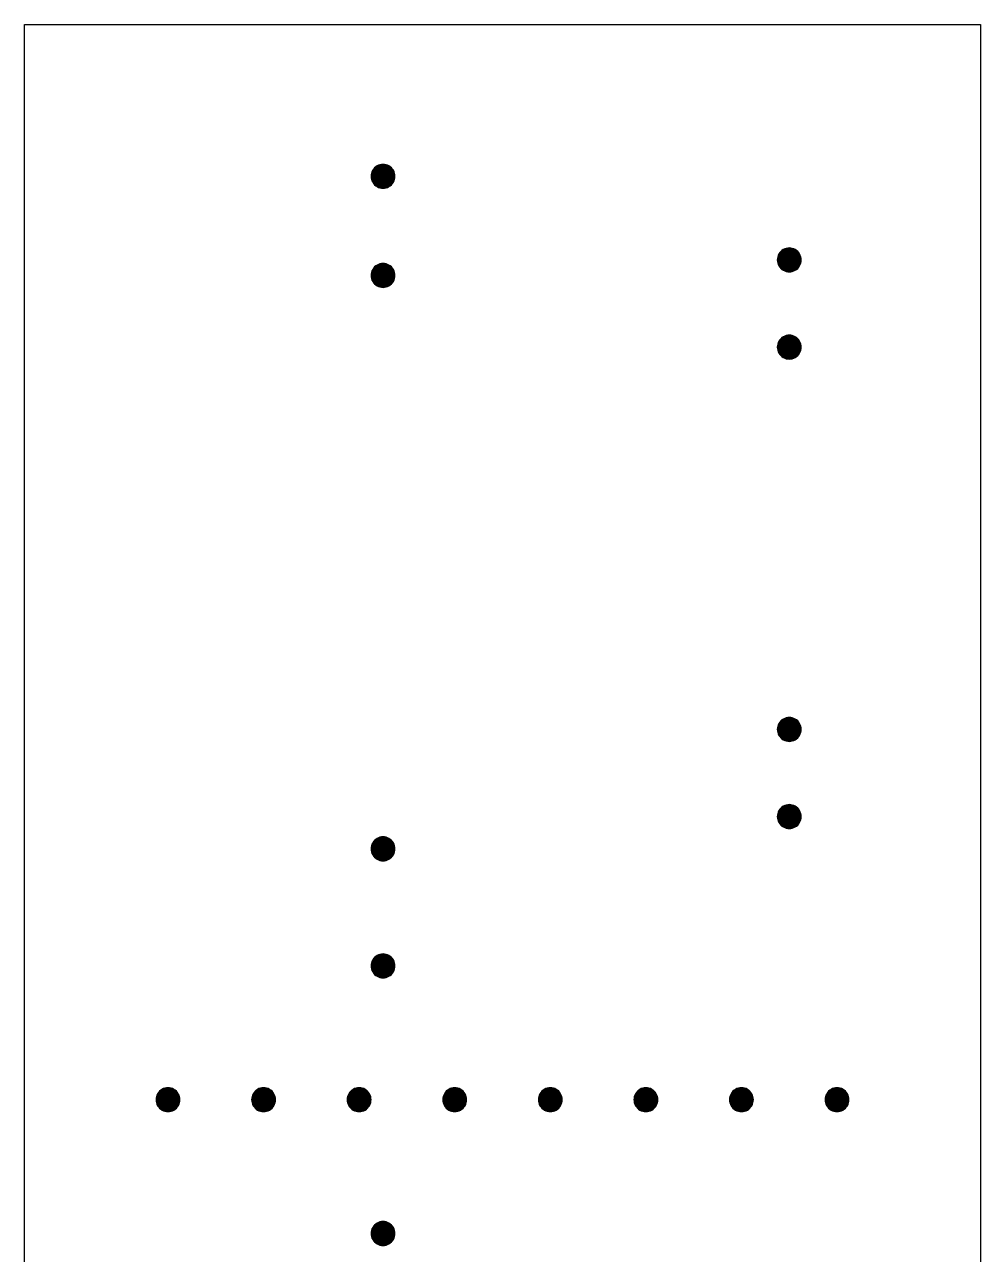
# Model space of a CAD drawing. Extents: x -2 to 177, y -6 to 16.
# Drawn here: x 58 to 62, y 10.35 to 15.5 of the extents above; entities that cross this region are included whole.
import ezdxf

# ---------------------------------------------------------------- set-up
doc = ezdxf.new("R2010")
doc.units = 0
doc.layers.add('Outline', color=1, linetype='continuous')
doc.layers.add('V2', color=103, linetype='continuous')

msp = doc.modelspace()

# ---------------------------------------------------------------- linework, layer by layer
at = {"layer": 'Outline'}
msp.add_lwpolyline([(62, 15.5), (62, 6.5), (58, 6.5), (58, 15.5)], close=True, dxfattribs=at)
at = {"layer": 'V2'}
for points in [[(59.55, 14.865), (59.5496, 14.8715), (59.5483, 14.8779), (59.5462, 14.8841), (59.5433, 14.89), (59.5397, 14.8954), (59.5354, 14.9004), (59.5304, 14.9047), (59.525, 14.9083), (59.5191, 14.9112), (59.5129, 14.9133), (59.5065, 14.9146), (59.5, 14.915), (59.4935, 14.9146), (59.4871, 14.9133), (59.4809, 14.9112), (59.475, 14.9083), (59.4696, 14.9047), (59.4646, 14.9004), (59.4603, 14.8954), (59.4567, 14.89), (59.4538, 14.8841), (59.4517, 14.8779), (59.4504, 14.8715), (59.45, 14.865), (59.4504, 14.8585), (59.4517, 14.8521), (59.4538, 14.8459), (59.4567, 14.84), (59.4603, 14.8346), (59.4646, 14.8296), (59.4696, 14.8253), (59.475, 14.8217), (59.4809, 14.8188), (59.4871, 14.8167), (59.4935, 14.8154), (59.5, 14.815), (59.5065, 14.8154), (59.5129, 14.8167), (59.5191, 14.8188), (59.525, 14.8217), (59.5304, 14.8253), (59.5354, 14.8296), (59.5397, 14.8346), (59.5433, 14.84), (59.5462, 14.8459), (59.5483, 14.8521), (59.5496, 14.8585), (59.55, 14.865)], [(61.25, 14.515), (61.2496, 14.5215), (61.2483, 14.5279), (61.2462, 14.5341), (61.2433, 14.54), (61.2397, 14.5454), (61.2354, 14.5504), (61.2304, 14.5547), (61.225, 14.5583), (61.2191, 14.5612), (61.2129, 14.5633), (61.2065, 14.5646), (61.2, 14.565), (61.1935, 14.5646), (61.1871, 14.5633), (61.1809, 14.5612), (61.175, 14.5583), (61.1696, 14.5547), (61.1646, 14.5504), (61.1603, 14.5454), (61.1567, 14.54), (61.1538, 14.5341), (61.1517, 14.5279), (61.1504, 14.5215), (61.15, 14.515), (61.1504, 14.5085), (61.1517, 14.5021), (61.1538, 14.4959), (61.1567, 14.49), (61.1603, 14.4846), (61.1646, 14.4796), (61.1696, 14.4753), (61.175, 14.4717), (61.1809, 14.4688), (61.1871, 14.4667), (61.1935, 14.4654), (61.2, 14.465), (61.2065, 14.4654), (61.2129, 14.4667), (61.2191, 14.4688), (61.225, 14.4717), (61.2304, 14.4753), (61.2354, 14.4796), (61.2397, 14.4846), (61.2433, 14.49), (61.2462, 14.4959), (61.2483, 14.5021), (61.2496, 14.5085), (61.25, 14.515)], [(59.55, 14.45), (59.5496, 14.4565), (59.5483, 14.4629), (59.5462, 14.4691), (59.5433, 14.475), (59.5397, 14.4804), (59.5354, 14.4854), (59.5304, 14.4897), (59.525, 14.4933), (59.5191, 14.4962), (59.5129, 14.4983), (59.5065, 14.4996), (59.5, 14.5), (59.4935, 14.4996), (59.4871, 14.4983), (59.4809, 14.4962), (59.475, 14.4933), (59.4696, 14.4897), (59.4646, 14.4854), (59.4603, 14.4804), (59.4567, 14.475), (59.4538, 14.4691), (59.4517, 14.4629), (59.4504, 14.4565), (59.45, 14.45), (59.4504, 14.4435), (59.4517, 14.4371), (59.4538, 14.4309), (59.4567, 14.425), (59.4603, 14.4196), (59.4646, 14.4146), (59.4696, 14.4103), (59.475, 14.4067), (59.4809, 14.4038), (59.4871, 14.4017), (59.4935, 14.4004), (59.5, 14.4), (59.5065, 14.4004), (59.5129, 14.4017), (59.5191, 14.4038), (59.525, 14.4067), (59.5304, 14.4103), (59.5354, 14.4146), (59.5397, 14.4196), (59.5433, 14.425), (59.5462, 14.4309), (59.5483, 14.4371), (59.5496, 14.4435), (59.55, 14.45)], [(61.25, 14.15), (61.2496, 14.1565), (61.2483, 14.1629), (61.2462, 14.1691), (61.2433, 14.175), (61.2397, 14.1804), (61.2354, 14.1854), (61.2304, 14.1897), (61.225, 14.1933), (61.2191, 14.1962), (61.2129, 14.1983), (61.2065, 14.1996), (61.2, 14.2), (61.1935, 14.1996), (61.1871, 14.1983), (61.1809, 14.1962), (61.175, 14.1933), (61.1696, 14.1897), (61.1646, 14.1854), (61.1603, 14.1804), (61.1567, 14.175), (61.1538, 14.1691), (61.1517, 14.1629), (61.1504, 14.1565), (61.15, 14.15), (61.1504, 14.1435), (61.1517, 14.1371), (61.1538, 14.1309), (61.1567, 14.125), (61.1603, 14.1196), (61.1646, 14.1146), (61.1696, 14.1103), (61.175, 14.1067), (61.1809, 14.1038), (61.1871, 14.1017), (61.1935, 14.1004), (61.2, 14.1), (61.2065, 14.1004), (61.2129, 14.1017), (61.2191, 14.1038), (61.225, 14.1067), (61.2304, 14.1103), (61.2354, 14.1146), (61.2397, 14.1196), (61.2433, 14.125), (61.2462, 14.1309), (61.2483, 14.1371), (61.2496, 14.1435), (61.25, 14.15)], [(61.25, 12.55), (61.2496, 12.5565), (61.2483, 12.5629), (61.2462, 12.5691), (61.2433, 12.575), (61.2397, 12.5804), (61.2354, 12.5854), (61.2304, 12.5897), (61.225, 12.5933), (61.2191, 12.5962), (61.2129, 12.5983), (61.2065, 12.5996), (61.2, 12.6), (61.1935, 12.5996), (61.1871, 12.5983), (61.1809, 12.5962), (61.175, 12.5933), (61.1696, 12.5897), (61.1646, 12.5854), (61.1603, 12.5804), (61.1567, 12.575), (61.1538, 12.5691), (61.1517, 12.5629), (61.1504, 12.5565), (61.15, 12.55), (61.1504, 12.5435), (61.1517, 12.5371), (61.1538, 12.5309), (61.1567, 12.525), (61.1603, 12.5196), (61.1646, 12.5146), (61.1696, 12.5103), (61.175, 12.5067), (61.1809, 12.5038), (61.1871, 12.5017), (61.1935, 12.5004), (61.2, 12.5), (61.2065, 12.5004), (61.2129, 12.5017), (61.2191, 12.5038), (61.225, 12.5067), (61.2304, 12.5103), (61.2354, 12.5146), (61.2397, 12.5196), (61.2433, 12.525), (61.2462, 12.5309), (61.2483, 12.5371), (61.2496, 12.5435), (61.25, 12.55)], [(61.25, 12.185), (61.2496, 12.1915), (61.2483, 12.1979), (61.2462, 12.2041), (61.2433, 12.21), (61.2397, 12.2154), (61.2354, 12.2204), (61.2304, 12.2247), (61.225, 12.2283), (61.2191, 12.2312), (61.2129, 12.2333), (61.2065, 12.2346), (61.2, 12.235), (61.1935, 12.2346), (61.1871, 12.2333), (61.1809, 12.2312), (61.175, 12.2283), (61.1696, 12.2247), (61.1646, 12.2204), (61.1603, 12.2154), (61.1567, 12.21), (61.1538, 12.2041), (61.1517, 12.1979), (61.1504, 12.1915), (61.15, 12.185), (61.1504, 12.1785), (61.1517, 12.1721), (61.1538, 12.1659), (61.1567, 12.16), (61.1603, 12.1546), (61.1646, 12.1496), (61.1696, 12.1453), (61.175, 12.1417), (61.1809, 12.1388), (61.1871, 12.1367), (61.1935, 12.1354), (61.2, 12.135), (61.2065, 12.1354), (61.2129, 12.1367), (61.2191, 12.1388), (61.225, 12.1417), (61.2304, 12.1453), (61.2354, 12.1496), (61.2397, 12.1546), (61.2433, 12.16), (61.2462, 12.1659), (61.2483, 12.1721), (61.2496, 12.1785), (61.25, 12.185)], [(59.55, 12.05), (59.5496, 12.0565), (59.5483, 12.0629), (59.5462, 12.0691), (59.5433, 12.075), (59.5397, 12.0804), (59.5354, 12.0854), (59.5304, 12.0897), (59.525, 12.0933), (59.5191, 12.0962), (59.5129, 12.0983), (59.5065, 12.0996), (59.5, 12.1), (59.4935, 12.0996), (59.4871, 12.0983), (59.4809, 12.0962), (59.475, 12.0933), (59.4696, 12.0897), (59.4646, 12.0854), (59.4603, 12.0804), (59.4567, 12.075), (59.4538, 12.0691), (59.4517, 12.0629), (59.4504, 12.0565), (59.45, 12.05), (59.4504, 12.0435), (59.4517, 12.0371), (59.4538, 12.0309), (59.4567, 12.025), (59.4603, 12.0196), (59.4646, 12.0146), (59.4696, 12.0103), (59.475, 12.0067), (59.4809, 12.0038), (59.4871, 12.0017), (59.4935, 12.0004), (59.5, 12), (59.5065, 12.0004), (59.5129, 12.0017), (59.5191, 12.0038), (59.525, 12.0067), (59.5304, 12.0103), (59.5354, 12.0146), (59.5397, 12.0196), (59.5433, 12.025), (59.5462, 12.0309), (59.5483, 12.0371), (59.5496, 12.0435), (59.55, 12.05)], [(59.55, 11.56), (59.5496, 11.5665), (59.5483, 11.5729), (59.5462, 11.5791), (59.5433, 11.585), (59.5397, 11.5904), (59.5354, 11.5954), (59.5304, 11.5997), (59.525, 11.6033), (59.5191, 11.6062), (59.5129, 11.6083), (59.5065, 11.6096), (59.5, 11.61), (59.4935, 11.6096), (59.4871, 11.6083), (59.4809, 11.6062), (59.475, 11.6033), (59.4696, 11.5997), (59.4646, 11.5954), (59.4603, 11.5904), (59.4567, 11.585), (59.4538, 11.5791), (59.4517, 11.5729), (59.4504, 11.5665), (59.45, 11.56), (59.4504, 11.5535), (59.4517, 11.5471), (59.4538, 11.5409), (59.4567, 11.535), (59.4603, 11.5296), (59.4646, 11.5246), (59.4696, 11.5203), (59.475, 11.5167), (59.4809, 11.5138), (59.4871, 11.5117), (59.4935, 11.5104), (59.5, 11.51), (59.5065, 11.5104), (59.5129, 11.5117), (59.5191, 11.5138), (59.525, 11.5167), (59.5304, 11.5203), (59.5354, 11.5246), (59.5397, 11.5296), (59.5433, 11.535), (59.5462, 11.5409), (59.5483, 11.5471), (59.5496, 11.5535), (59.55, 11.56)], [(58.65, 11), (58.6496, 11.0065), (58.6483, 11.0129), (58.6462, 11.0191), (58.6433, 11.025), (58.6397, 11.0304), (58.6354, 11.0354), (58.6304, 11.0397), (58.625, 11.0433), (58.6191, 11.0462), (58.6129, 11.0483), (58.6065, 11.0496), (58.6, 11.05), (58.5935, 11.0496), (58.5871, 11.0483), (58.5809, 11.0462), (58.575, 11.0433), (58.5696, 11.0397), (58.5646, 11.0354), (58.5603, 11.0304), (58.5567, 11.025), (58.5538, 11.0191), (58.5517, 11.0129), (58.5504, 11.0065), (58.55, 11), (58.5504, 10.9935), (58.5517, 10.9871), (58.5538, 10.9809), (58.5567, 10.975), (58.5603, 10.9696), (58.5646, 10.9646), (58.5696, 10.9603), (58.575, 10.9567), (58.5809, 10.9538), (58.5871, 10.9517), (58.5935, 10.9504), (58.6, 10.95), (58.6065, 10.9504), (58.6129, 10.9517), (58.6191, 10.9538), (58.625, 10.9567), (58.6304, 10.9603), (58.6354, 10.9646), (58.6397, 10.9696), (58.6433, 10.975), (58.6462, 10.9809), (58.6483, 10.9871), (58.6496, 10.9935), (58.65, 11)], [(59.05, 11), (59.0496, 11.0065), (59.0483, 11.0129), (59.0462, 11.0191), (59.0433, 11.025), (59.0397, 11.0304), (59.0354, 11.0354), (59.0304, 11.0397), (59.025, 11.0433), (59.0191, 11.0462), (59.0129, 11.0483), (59.0065, 11.0496), (59, 11.05), (58.9935, 11.0496), (58.9871, 11.0483), (58.9809, 11.0462), (58.975, 11.0433), (58.9696, 11.0397), (58.9646, 11.0354), (58.9603, 11.0304), (58.9567, 11.025), (58.9538, 11.0191), (58.9517, 11.0129), (58.9504, 11.0065), (58.95, 11), (58.9504, 10.9935), (58.9517, 10.9871), (58.9538, 10.9809), (58.9567, 10.975), (58.9603, 10.9696), (58.9646, 10.9646), (58.9696, 10.9603), (58.975, 10.9567), (58.9809, 10.9538), (58.9871, 10.9517), (58.9935, 10.9504), (59, 10.95), (59.0065, 10.9504), (59.0129, 10.9517), (59.0191, 10.9538), (59.025, 10.9567), (59.0304, 10.9603), (59.0354, 10.9646), (59.0397, 10.9696), (59.0433, 10.975), (59.0462, 10.9809), (59.0483, 10.9871), (59.0496, 10.9935), (59.05, 11)], [(59.45, 11), (59.4496, 11.0065), (59.4483, 11.0129), (59.4462, 11.0191), (59.4433, 11.025), (59.4397, 11.0304), (59.4354, 11.0354), (59.4304, 11.0397), (59.425, 11.0433), (59.4191, 11.0462), (59.4129, 11.0483), (59.4065, 11.0496), (59.4, 11.05), (59.3935, 11.0496), (59.3871, 11.0483), (59.3809, 11.0462), (59.375, 11.0433), (59.3696, 11.0397), (59.3646, 11.0354), (59.3603, 11.0304), (59.3567, 11.025), (59.3538, 11.0191), (59.3517, 11.0129), (59.3504, 11.0065), (59.35, 11), (59.3504, 10.9935), (59.3517, 10.9871), (59.3538, 10.9809), (59.3567, 10.975), (59.3603, 10.9696), (59.3646, 10.9646), (59.3696, 10.9603), (59.375, 10.9567), (59.3809, 10.9538), (59.3871, 10.9517), (59.3935, 10.9504), (59.4, 10.95), (59.4065, 10.9504), (59.4129, 10.9517), (59.4191, 10.9538), (59.425, 10.9567), (59.4304, 10.9603), (59.4354, 10.9646), (59.4397, 10.9696), (59.4433, 10.975), (59.4462, 10.9809), (59.4483, 10.9871), (59.4496, 10.9935), (59.45, 11)], [(59.85, 11), (59.8496, 11.0065), (59.8483, 11.0129), (59.8462, 11.0191), (59.8433, 11.025), (59.8397, 11.0304), (59.8354, 11.0354), (59.8304, 11.0397), (59.825, 11.0433), (59.8191, 11.0462), (59.8129, 11.0483), (59.8065, 11.0496), (59.8, 11.05), (59.7935, 11.0496), (59.7871, 11.0483), (59.7809, 11.0462), (59.775, 11.0433), (59.7696, 11.0397), (59.7646, 11.0354), (59.7603, 11.0304), (59.7567, 11.025), (59.7538, 11.0191), (59.7517, 11.0129), (59.7504, 11.0065), (59.75, 11), (59.7504, 10.9935), (59.7517, 10.9871), (59.7538, 10.9809), (59.7567, 10.975), (59.7603, 10.9696), (59.7646, 10.9646), (59.7696, 10.9603), (59.775, 10.9567), (59.7809, 10.9538), (59.7871, 10.9517), (59.7935, 10.9504), (59.8, 10.95), (59.8065, 10.9504), (59.8129, 10.9517), (59.8191, 10.9538), (59.825, 10.9567), (59.8304, 10.9603), (59.8354, 10.9646), (59.8397, 10.9696), (59.8433, 10.975), (59.8462, 10.9809), (59.8483, 10.9871), (59.8496, 10.9935), (59.85, 11)], [(60.25, 11), (60.2496, 11.0065), (60.2483, 11.0129), (60.2462, 11.0191), (60.2433, 11.025), (60.2397, 11.0304), (60.2354, 11.0354), (60.2304, 11.0397), (60.225, 11.0433), (60.2191, 11.0462), (60.2129, 11.0483), (60.2065, 11.0496), (60.2, 11.05), (60.1935, 11.0496), (60.1871, 11.0483), (60.1809, 11.0462), (60.175, 11.0433), (60.1696, 11.0397), (60.1646, 11.0354), (60.1603, 11.0304), (60.1567, 11.025), (60.1538, 11.0191), (60.1517, 11.0129), (60.1504, 11.0065), (60.15, 11), (60.1504, 10.9935), (60.1517, 10.9871), (60.1538, 10.9809), (60.1567, 10.975), (60.1603, 10.9696), (60.1646, 10.9646), (60.1696, 10.9603), (60.175, 10.9567), (60.1809, 10.9538), (60.1871, 10.9517), (60.1935, 10.9504), (60.2, 10.95), (60.2065, 10.9504), (60.2129, 10.9517), (60.2191, 10.9538), (60.225, 10.9567), (60.2304, 10.9603), (60.2354, 10.9646), (60.2397, 10.9696), (60.2433, 10.975), (60.2462, 10.9809), (60.2483, 10.9871), (60.2496, 10.9935), (60.25, 11)], [(60.65, 11), (60.6496, 11.0065), (60.6483, 11.0129), (60.6462, 11.0191), (60.6433, 11.025), (60.6397, 11.0304), (60.6354, 11.0354), (60.6304, 11.0397), (60.625, 11.0433), (60.6191, 11.0462), (60.6129, 11.0483), (60.6065, 11.0496), (60.6, 11.05), (60.5935, 11.0496), (60.5871, 11.0483), (60.5809, 11.0462), (60.575, 11.0433), (60.5696, 11.0397), (60.5646, 11.0354), (60.5603, 11.0304), (60.5567, 11.025), (60.5538, 11.0191), (60.5517, 11.0129), (60.5504, 11.0065), (60.55, 11), (60.5504, 10.9935), (60.5517, 10.9871), (60.5538, 10.9809), (60.5567, 10.975), (60.5603, 10.9696), (60.5646, 10.9646), (60.5696, 10.9603), (60.575, 10.9567), (60.5809, 10.9538), (60.5871, 10.9517), (60.5935, 10.9504), (60.6, 10.95), (60.6065, 10.9504), (60.6129, 10.9517), (60.6191, 10.9538), (60.625, 10.9567), (60.6304, 10.9603), (60.6354, 10.9646), (60.6397, 10.9696), (60.6433, 10.975), (60.6462, 10.9809), (60.6483, 10.9871), (60.6496, 10.9935), (60.65, 11)], [(61.05, 11), (61.0496, 11.0065), (61.0483, 11.0129), (61.0462, 11.0191), (61.0433, 11.025), (61.0397, 11.0304), (61.0354, 11.0354), (61.0304, 11.0397), (61.025, 11.0433), (61.0191, 11.0462), (61.0129, 11.0483), (61.0065, 11.0496), (61, 11.05), (60.9935, 11.0496), (60.9871, 11.0483), (60.9809, 11.0462), (60.975, 11.0433), (60.9696, 11.0397), (60.9646, 11.0354), (60.9603, 11.0304), (60.9567, 11.025), (60.9538, 11.0191), (60.9517, 11.0129), (60.9504, 11.0065), (60.95, 11), (60.9504, 10.9935), (60.9517, 10.9871), (60.9538, 10.9809), (60.9567, 10.975), (60.9603, 10.9696), (60.9646, 10.9646), (60.9696, 10.9603), (60.975, 10.9567), (60.9809, 10.9538), (60.9871, 10.9517), (60.9935, 10.9504), (61, 10.95), (61.0065, 10.9504), (61.0129, 10.9517), (61.0191, 10.9538), (61.025, 10.9567), (61.0304, 10.9603), (61.0354, 10.9646), (61.0397, 10.9696), (61.0433, 10.975), (61.0462, 10.9809), (61.0483, 10.9871), (61.0496, 10.9935), (61.05, 11)], [(61.45, 11), (61.4496, 11.0065), (61.4483, 11.0129), (61.4462, 11.0191), (61.4433, 11.025), (61.4397, 11.0304), (61.4354, 11.0354), (61.4304, 11.0397), (61.425, 11.0433), (61.4191, 11.0462), (61.4129, 11.0483), (61.4065, 11.0496), (61.4, 11.05), (61.3935, 11.0496), (61.3871, 11.0483), (61.3809, 11.0462), (61.375, 11.0433), (61.3696, 11.0397), (61.3646, 11.0354), (61.3603, 11.0304), (61.3567, 11.025), (61.3538, 11.0191), (61.3517, 11.0129), (61.3504, 11.0065), (61.35, 11), (61.3504, 10.9935), (61.3517, 10.9871), (61.3538, 10.9809), (61.3567, 10.975), (61.3603, 10.9696), (61.3646, 10.9646), (61.3696, 10.9603), (61.375, 10.9567), (61.3809, 10.9538), (61.3871, 10.9517), (61.3935, 10.9504), (61.4, 10.95), (61.4065, 10.9504), (61.4129, 10.9517), (61.4191, 10.9538), (61.425, 10.9567), (61.4304, 10.9603), (61.4354, 10.9646), (61.4397, 10.9696), (61.4433, 10.975), (61.4462, 10.9809), (61.4483, 10.9871), (61.4496, 10.9935), (61.45, 11)], [(59.55, 10.44), (59.5496, 10.4465), (59.5483, 10.4529), (59.5462, 10.4591), (59.5433, 10.465), (59.5397, 10.4704), (59.5354, 10.4754), (59.5304, 10.4797), (59.525, 10.4833), (59.5191, 10.4862), (59.5129, 10.4883), (59.5065, 10.4896), (59.5, 10.49), (59.4935, 10.4896), (59.4871, 10.4883), (59.4809, 10.4862), (59.475, 10.4833), (59.4696, 10.4797), (59.4646, 10.4754), (59.4603, 10.4704), (59.4567, 10.465), (59.4538, 10.4591), (59.4517, 10.4529), (59.4504, 10.4465), (59.45, 10.44), (59.4504, 10.4335), (59.4517, 10.4271), (59.4538, 10.4209), (59.4567, 10.415), (59.4603, 10.4096), (59.4646, 10.4046), (59.4696, 10.4003), (59.475, 10.3967), (59.4809, 10.3938), (59.4871, 10.3917), (59.4935, 10.3904), (59.5, 10.39), (59.5065, 10.3904), (59.5129, 10.3917), (59.5191, 10.3938), (59.525, 10.3967), (59.5304, 10.4003), (59.5354, 10.4046), (59.5397, 10.4096), (59.5433, 10.415), (59.5462, 10.4209), (59.5483, 10.4271), (59.5496, 10.4335), (59.55, 10.44)]]:
    msp.add_lwpolyline(points, close=True, dxfattribs=at)
for points in [[(59.4538, 14.8841), (59.45, 14.865), (59.5, 14.865)], [(59.4646, 14.9004), (59.4538, 14.8841), (59.5, 14.865)], [(59.4809, 14.9112), (59.4646, 14.9004), (59.5, 14.865)], [(59.5, 14.915), (59.4809, 14.9112), (59.5, 14.865)], [(59.5191, 14.9112), (59.5, 14.915), (59.5, 14.865)], [(59.5354, 14.9004), (59.5191, 14.9112), (59.5, 14.865)], [(59.5462, 14.8841), (59.5354, 14.9004), (59.5, 14.865)], [(59.55, 14.865), (59.5462, 14.8841), (59.5, 14.865)], [(59.45, 14.865), (59.4538, 14.8459), (59.5, 14.865)], [(59.4538, 14.8459), (59.4646, 14.8296), (59.5, 14.865)], [(59.4646, 14.8296), (59.4809, 14.8188), (59.5, 14.865)], [(59.4809, 14.8188), (59.5, 14.815), (59.5, 14.865)], [(59.5, 14.815), (59.5191, 14.8188), (59.5, 14.865)], [(59.5191, 14.8188), (59.5354, 14.8296), (59.5, 14.865)], [(59.5354, 14.8296), (59.5462, 14.8459), (59.5, 14.865)], [(59.5462, 14.8459), (59.55, 14.865), (59.5, 14.865)], [(61.1538, 14.5341), (61.15, 14.515), (61.2, 14.515)], [(61.1646, 14.5504), (61.1538, 14.5341), (61.2, 14.515)], [(61.1809, 14.5612), (61.1646, 14.5504), (61.2, 14.515)], [(61.2, 14.565), (61.1809, 14.5612), (61.2, 14.515)], [(61.2191, 14.5612), (61.2, 14.565), (61.2, 14.515)], [(61.2354, 14.5504), (61.2191, 14.5612), (61.2, 14.515)], [(61.2462, 14.5341), (61.2354, 14.5504), (61.2, 14.515)], [(61.25, 14.515), (61.2462, 14.5341), (61.2, 14.515)], [(59.4538, 14.4691), (59.45, 14.45), (59.5, 14.45)], [(59.4646, 14.4854), (59.4538, 14.4691), (59.5, 14.45)], [(59.4809, 14.4962), (59.4646, 14.4854), (59.5, 14.45)], [(59.5, 14.5), (59.4809, 14.4962), (59.5, 14.45)], [(59.5191, 14.4962), (59.5, 14.5), (59.5, 14.45)], [(59.5354, 14.4854), (59.5191, 14.4962), (59.5, 14.45)], [(59.5462, 14.4691), (59.5354, 14.4854), (59.5, 14.45)], [(59.55, 14.45), (59.5462, 14.4691), (59.5, 14.45)], [(61.15, 14.515), (61.1538, 14.4959), (61.2, 14.515)], [(61.1538, 14.4959), (61.1646, 14.4796), (61.2, 14.515)], [(61.1646, 14.4796), (61.1809, 14.4688), (61.2, 14.515)], [(61.1809, 14.4688), (61.2, 14.465), (61.2, 14.515)], [(61.2, 14.465), (61.2191, 14.4688), (61.2, 14.515)], [(61.2191, 14.4688), (61.2354, 14.4796), (61.2, 14.515)], [(61.2354, 14.4796), (61.2462, 14.4959), (61.2, 14.515)], [(61.2462, 14.4959), (61.25, 14.515), (61.2, 14.515)], [(59.45, 14.45), (59.4538, 14.4309), (59.5, 14.45)], [(59.4538, 14.4309), (59.4646, 14.4146), (59.5, 14.45)], [(59.4646, 14.4146), (59.4809, 14.4038), (59.5, 14.45)], [(59.4809, 14.4038), (59.5, 14.4), (59.5, 14.45)], [(59.5, 14.4), (59.5191, 14.4038), (59.5, 14.45)], [(59.5191, 14.4038), (59.5354, 14.4146), (59.5, 14.45)], [(59.5354, 14.4146), (59.5462, 14.4309), (59.5, 14.45)], [(59.5462, 14.4309), (59.55, 14.45), (59.5, 14.45)], [(61.1538, 14.1691), (61.15, 14.15), (61.2, 14.15)], [(61.1646, 14.1854), (61.1538, 14.1691), (61.2, 14.15)], [(61.1809, 14.1962), (61.1646, 14.1854), (61.2, 14.15)], [(61.2, 14.2), (61.1809, 14.1962), (61.2, 14.15)], [(61.2191, 14.1962), (61.2, 14.2), (61.2, 14.15)], [(61.2354, 14.1854), (61.2191, 14.1962), (61.2, 14.15)], [(61.2462, 14.1691), (61.2354, 14.1854), (61.2, 14.15)], [(61.25, 14.15), (61.2462, 14.1691), (61.2, 14.15)], [(61.15, 14.15), (61.1538, 14.1309), (61.2, 14.15)], [(61.1538, 14.1309), (61.1646, 14.1146), (61.2, 14.15)], [(61.1646, 14.1146), (61.1809, 14.1038), (61.2, 14.15)], [(61.1809, 14.1038), (61.2, 14.1), (61.2, 14.15)], [(61.2, 14.1), (61.2191, 14.1038), (61.2, 14.15)], [(61.2191, 14.1038), (61.2354, 14.1146), (61.2, 14.15)], [(61.2354, 14.1146), (61.2462, 14.1309), (61.2, 14.15)], [(61.2462, 14.1309), (61.25, 14.15), (61.2, 14.15)], [(61.1538, 12.5691), (61.15, 12.55), (61.2, 12.55)], [(61.1646, 12.5854), (61.1538, 12.5691), (61.2, 12.55)], [(61.1809, 12.5962), (61.1646, 12.5854), (61.2, 12.55)], [(61.2, 12.6), (61.1809, 12.5962), (61.2, 12.55)], [(61.2191, 12.5962), (61.2, 12.6), (61.2, 12.55)], [(61.2354, 12.5854), (61.2191, 12.5962), (61.2, 12.55)], [(61.2462, 12.5691), (61.2354, 12.5854), (61.2, 12.55)], [(61.25, 12.55), (61.2462, 12.5691), (61.2, 12.55)], [(61.15, 12.55), (61.1538, 12.5309), (61.2, 12.55)], [(61.1538, 12.5309), (61.1646, 12.5146), (61.2, 12.55)], [(61.1646, 12.5146), (61.1809, 12.5038), (61.2, 12.55)], [(61.1809, 12.5038), (61.2, 12.5), (61.2, 12.55)], [(61.2, 12.5), (61.2191, 12.5038), (61.2, 12.55)], [(61.2191, 12.5038), (61.2354, 12.5146), (61.2, 12.55)], [(61.2354, 12.5146), (61.2462, 12.5309), (61.2, 12.55)], [(61.2462, 12.5309), (61.25, 12.55), (61.2, 12.55)], [(61.1538, 12.2041), (61.15, 12.185), (61.2, 12.185)], [(61.1646, 12.2204), (61.1538, 12.2041), (61.2, 12.185)], [(61.1809, 12.2312), (61.1646, 12.2204), (61.2, 12.185)], [(61.2, 12.235), (61.1809, 12.2312), (61.2, 12.185)], [(61.2191, 12.2312), (61.2, 12.235), (61.2, 12.185)], [(61.2354, 12.2204), (61.2191, 12.2312), (61.2, 12.185)], [(61.2462, 12.2041), (61.2354, 12.2204), (61.2, 12.185)], [(61.25, 12.185), (61.2462, 12.2041), (61.2, 12.185)], [(61.15, 12.185), (61.1538, 12.1659), (61.2, 12.185)], [(61.1538, 12.1659), (61.1646, 12.1496), (61.2, 12.185)], [(61.1646, 12.1496), (61.1809, 12.1388), (61.2, 12.185)], [(61.1809, 12.1388), (61.2, 12.135), (61.2, 12.185)], [(61.2, 12.135), (61.2191, 12.1388), (61.2, 12.185)], [(61.2191, 12.1388), (61.2354, 12.1496), (61.2, 12.185)], [(61.2354, 12.1496), (61.2462, 12.1659), (61.2, 12.185)], [(61.2462, 12.1659), (61.25, 12.185), (61.2, 12.185)], [(59.5, 12.1), (59.4809, 12.0962), (59.5, 12.05)], [(59.5191, 12.0962), (59.5, 12.1), (59.5, 12.05)], [(59.4538, 12.0691), (59.45, 12.05), (59.5, 12.05)], [(59.45, 12.05), (59.4538, 12.0309), (59.5, 12.05)], [(59.4646, 12.0854), (59.4538, 12.0691), (59.5, 12.05)], [(59.4538, 12.0309), (59.4646, 12.0146), (59.5, 12.05)], [(59.4809, 12.0962), (59.4646, 12.0854), (59.5, 12.05)], [(59.4646, 12.0146), (59.4809, 12.0038), (59.5, 12.05)], [(59.4809, 12.0038), (59.5, 12), (59.5, 12.05)], [(59.5354, 12.0854), (59.5191, 12.0962), (59.5, 12.05)], [(59.5462, 12.0691), (59.5354, 12.0854), (59.5, 12.05)], [(59.55, 12.05), (59.5462, 12.0691), (59.5, 12.05)], [(59.5, 12), (59.5191, 12.0038), (59.5, 12.05)], [(59.5191, 12.0038), (59.5354, 12.0146), (59.5, 12.05)], [(59.5354, 12.0146), (59.5462, 12.0309), (59.5, 12.05)], [(59.5462, 12.0309), (59.55, 12.05), (59.5, 12.05)], [(59.4646, 11.5954), (59.4538, 11.5791), (59.5, 11.56)], [(59.4809, 11.6062), (59.4646, 11.5954), (59.5, 11.56)], [(59.5, 11.61), (59.4809, 11.6062), (59.5, 11.56)], [(59.5191, 11.6062), (59.5, 11.61), (59.5, 11.56)], [(59.5354, 11.5954), (59.5191, 11.6062), (59.5, 11.56)], [(59.5462, 11.5791), (59.5354, 11.5954), (59.5, 11.56)], [(59.4538, 11.5791), (59.45, 11.56), (59.5, 11.56)], [(59.45, 11.56), (59.4538, 11.5409), (59.5, 11.56)], [(59.4538, 11.5409), (59.4646, 11.5246), (59.5, 11.56)], [(59.4646, 11.5246), (59.4809, 11.5138), (59.5, 11.56)], [(59.4809, 11.5138), (59.5, 11.51), (59.5, 11.56)], [(59.55, 11.56), (59.5462, 11.5791), (59.5, 11.56)], [(59.5, 11.51), (59.5191, 11.5138), (59.5, 11.56)], [(59.5191, 11.5138), (59.5354, 11.5246), (59.5, 11.56)], [(59.5354, 11.5246), (59.5462, 11.5409), (59.5, 11.56)], [(59.5462, 11.5409), (59.55, 11.56), (59.5, 11.56)], [(58.5538, 11.0191), (58.55, 11), (58.6, 11)], [(58.5646, 11.0354), (58.5538, 11.0191), (58.6, 11)], [(58.5809, 11.0462), (58.5646, 11.0354), (58.6, 11)], [(58.6, 11.05), (58.5809, 11.0462), (58.6, 11)], [(58.6191, 11.0462), (58.6, 11.05), (58.6, 11)], [(58.6354, 11.0354), (58.6191, 11.0462), (58.6, 11)], [(58.6462, 11.0191), (58.6354, 11.0354), (58.6, 11)], [(58.65, 11), (58.6462, 11.0191), (58.6, 11)], [(58.9538, 11.0191), (58.95, 11), (59, 11)], [(58.9646, 11.0354), (58.9538, 11.0191), (59, 11)], [(58.9809, 11.0462), (58.9646, 11.0354), (59, 11)], [(59, 11.05), (58.9809, 11.0462), (59, 11)], [(59.0191, 11.0462), (59, 11.05), (59, 11)], [(59.0354, 11.0354), (59.0191, 11.0462), (59, 11)], [(59.0462, 11.0191), (59.0354, 11.0354), (59, 11)], [(59.05, 11), (59.0462, 11.0191), (59, 11)], [(59.3538, 11.0191), (59.35, 11), (59.4, 11)], [(59.3646, 11.0354), (59.3538, 11.0191), (59.4, 11)], [(59.3809, 11.0462), (59.3646, 11.0354), (59.4, 11)], [(59.4, 11.05), (59.3809, 11.0462), (59.4, 11)], [(59.4191, 11.0462), (59.4, 11.05), (59.4, 11)], [(59.4354, 11.0354), (59.4191, 11.0462), (59.4, 11)], [(59.4462, 11.0191), (59.4354, 11.0354), (59.4, 11)], [(59.45, 11), (59.4462, 11.0191), (59.4, 11)], [(59.7538, 11.0191), (59.75, 11), (59.8, 11)], [(59.7646, 11.0354), (59.7538, 11.0191), (59.8, 11)], [(59.7809, 11.0462), (59.7646, 11.0354), (59.8, 11)], [(59.8, 11.05), (59.7809, 11.0462), (59.8, 11)], [(59.8191, 11.0462), (59.8, 11.05), (59.8, 11)], [(59.8354, 11.0354), (59.8191, 11.0462), (59.8, 11)], [(59.8462, 11.0191), (59.8354, 11.0354), (59.8, 11)], [(59.85, 11), (59.8462, 11.0191), (59.8, 11)], [(60.1538, 11.0191), (60.15, 11), (60.2, 11)], [(60.1646, 11.0354), (60.1538, 11.0191), (60.2, 11)], [(60.1809, 11.0462), (60.1646, 11.0354), (60.2, 11)], [(60.2, 11.05), (60.1809, 11.0462), (60.2, 11)], [(60.2191, 11.0462), (60.2, 11.05), (60.2, 11)], [(60.2354, 11.0354), (60.2191, 11.0462), (60.2, 11)], [(60.2462, 11.0191), (60.2354, 11.0354), (60.2, 11)], [(60.25, 11), (60.2462, 11.0191), (60.2, 11)], [(60.5538, 11.0191), (60.55, 11), (60.6, 11)], [(60.5646, 11.0354), (60.5538, 11.0191), (60.6, 11)], [(60.5809, 11.0462), (60.5646, 11.0354), (60.6, 11)], [(60.6, 11.05), (60.5809, 11.0462), (60.6, 11)], [(60.6191, 11.0462), (60.6, 11.05), (60.6, 11)], [(60.6354, 11.0354), (60.6191, 11.0462), (60.6, 11)], [(60.6462, 11.0191), (60.6354, 11.0354), (60.6, 11)], [(60.65, 11), (60.6462, 11.0191), (60.6, 11)], [(60.9538, 11.0191), (60.95, 11), (61, 11)], [(60.9646, 11.0354), (60.9538, 11.0191), (61, 11)], [(60.9809, 11.0462), (60.9646, 11.0354), (61, 11)], [(61, 11.05), (60.9809, 11.0462), (61, 11)], [(61.0191, 11.0462), (61, 11.05), (61, 11)], [(61.0354, 11.0354), (61.0191, 11.0462), (61, 11)], [(61.0462, 11.0191), (61.0354, 11.0354), (61, 11)], [(61.05, 11), (61.0462, 11.0191), (61, 11)], [(61.3538, 11.0191), (61.35, 11), (61.4, 11)], [(61.3646, 11.0354), (61.3538, 11.0191), (61.4, 11)], [(61.3809, 11.0462), (61.3646, 11.0354), (61.4, 11)], [(61.4, 11.05), (61.3809, 11.0462), (61.4, 11)], [(61.4191, 11.0462), (61.4, 11.05), (61.4, 11)], [(61.4354, 11.0354), (61.4191, 11.0462), (61.4, 11)], [(61.4462, 11.0191), (61.4354, 11.0354), (61.4, 11)], [(61.45, 11), (61.4462, 11.0191), (61.4, 11)], [(58.55, 11), (58.5538, 10.9809), (58.6, 11)], [(58.5538, 10.9809), (58.5646, 10.9646), (58.6, 11)], [(58.5646, 10.9646), (58.5809, 10.9538), (58.6, 11)], [(58.5809, 10.9538), (58.6, 10.95), (58.6, 11)], [(58.6, 10.95), (58.6191, 10.9538), (58.6, 11)], [(58.6191, 10.9538), (58.6354, 10.9646), (58.6, 11)], [(58.6354, 10.9646), (58.6462, 10.9809), (58.6, 11)], [(58.6462, 10.9809), (58.65, 11), (58.6, 11)], [(58.95, 11), (58.9538, 10.9809), (59, 11)], [(58.9538, 10.9809), (58.9646, 10.9646), (59, 11)], [(58.9646, 10.9646), (58.9809, 10.9538), (59, 11)], [(58.9809, 10.9538), (59, 10.95), (59, 11)], [(59, 10.95), (59.0191, 10.9538), (59, 11)], [(59.0191, 10.9538), (59.0354, 10.9646), (59, 11)], [(59.0354, 10.9646), (59.0462, 10.9809), (59, 11)], [(59.0462, 10.9809), (59.05, 11), (59, 11)], [(59.35, 11), (59.3538, 10.9809), (59.4, 11)], [(59.3538, 10.9809), (59.3646, 10.9646), (59.4, 11)], [(59.3646, 10.9646), (59.3809, 10.9538), (59.4, 11)], [(59.3809, 10.9538), (59.4, 10.95), (59.4, 11)], [(59.4, 10.95), (59.4191, 10.9538), (59.4, 11)], [(59.4191, 10.9538), (59.4354, 10.9646), (59.4, 11)], [(59.4354, 10.9646), (59.4462, 10.9809), (59.4, 11)], [(59.4462, 10.9809), (59.45, 11), (59.4, 11)], [(59.75, 11), (59.7538, 10.9809), (59.8, 11)], [(59.7538, 10.9809), (59.7646, 10.9646), (59.8, 11)], [(59.7646, 10.9646), (59.7809, 10.9538), (59.8, 11)], [(59.7809, 10.9538), (59.8, 10.95), (59.8, 11)], [(59.8, 10.95), (59.8191, 10.9538), (59.8, 11)], [(59.8191, 10.9538), (59.8354, 10.9646), (59.8, 11)], [(59.8354, 10.9646), (59.8462, 10.9809), (59.8, 11)], [(59.8462, 10.9809), (59.85, 11), (59.8, 11)], [(60.15, 11), (60.1538, 10.9809), (60.2, 11)], [(60.1538, 10.9809), (60.1646, 10.9646), (60.2, 11)], [(60.1646, 10.9646), (60.1809, 10.9538), (60.2, 11)], [(60.1809, 10.9538), (60.2, 10.95), (60.2, 11)], [(60.2, 10.95), (60.2191, 10.9538), (60.2, 11)], [(60.2191, 10.9538), (60.2354, 10.9646), (60.2, 11)], [(60.2354, 10.9646), (60.2462, 10.9809), (60.2, 11)], [(60.2462, 10.9809), (60.25, 11), (60.2, 11)], [(60.55, 11), (60.5538, 10.9809), (60.6, 11)], [(60.5538, 10.9809), (60.5646, 10.9646), (60.6, 11)], [(60.5646, 10.9646), (60.5809, 10.9538), (60.6, 11)], [(60.5809, 10.9538), (60.6, 10.95), (60.6, 11)], [(60.6, 10.95), (60.6191, 10.9538), (60.6, 11)], [(60.6191, 10.9538), (60.6354, 10.9646), (60.6, 11)], [(60.6354, 10.9646), (60.6462, 10.9809), (60.6, 11)], [(60.6462, 10.9809), (60.65, 11), (60.6, 11)], [(60.95, 11), (60.9538, 10.9809), (61, 11)], [(60.9538, 10.9809), (60.9646, 10.9646), (61, 11)], [(60.9646, 10.9646), (60.9809, 10.9538), (61, 11)], [(60.9809, 10.9538), (61, 10.95), (61, 11)], [(61, 10.95), (61.0191, 10.9538), (61, 11)], [(61.0191, 10.9538), (61.0354, 10.9646), (61, 11)], [(61.0354, 10.9646), (61.0462, 10.9809), (61, 11)], [(61.0462, 10.9809), (61.05, 11), (61, 11)], [(61.35, 11), (61.3538, 10.9809), (61.4, 11)], [(61.3538, 10.9809), (61.3646, 10.9646), (61.4, 11)], [(61.3646, 10.9646), (61.3809, 10.9538), (61.4, 11)], [(61.3809, 10.9538), (61.4, 10.95), (61.4, 11)], [(61.4, 10.95), (61.4191, 10.9538), (61.4, 11)], [(61.4191, 10.9538), (61.4354, 10.9646), (61.4, 11)], [(61.4354, 10.9646), (61.4462, 10.9809), (61.4, 11)], [(61.4462, 10.9809), (61.45, 11), (61.4, 11)], [(59.4538, 10.4591), (59.45, 10.44), (59.5, 10.44)], [(59.4646, 10.4754), (59.4538, 10.4591), (59.5, 10.44)], [(59.4809, 10.4862), (59.4646, 10.4754), (59.5, 10.44)], [(59.5, 10.49), (59.4809, 10.4862), (59.5, 10.44)], [(59.5191, 10.4862), (59.5, 10.49), (59.5, 10.44)], [(59.5354, 10.4754), (59.5191, 10.4862), (59.5, 10.44)], [(59.5462, 10.4591), (59.5354, 10.4754), (59.5, 10.44)], [(59.55, 10.44), (59.5462, 10.4591), (59.5, 10.44)], [(59.45, 10.44), (59.4538, 10.4209), (59.5, 10.44)], [(59.4538, 10.4209), (59.4646, 10.4046), (59.5, 10.44)], [(59.4646, 10.4046), (59.4809, 10.3938), (59.5, 10.44)], [(59.4809, 10.3938), (59.5, 10.39), (59.5, 10.44)], [(59.5, 10.39), (59.5191, 10.3938), (59.5, 10.44)], [(59.5191, 10.3938), (59.5354, 10.4046), (59.5, 10.44)], [(59.5354, 10.4046), (59.5462, 10.4209), (59.5, 10.44)], [(59.5462, 10.4209), (59.55, 10.44), (59.5, 10.44)]]:
    msp.add_solid(points, dxfattribs=at)

doc.saveas('drawing.dxf')
